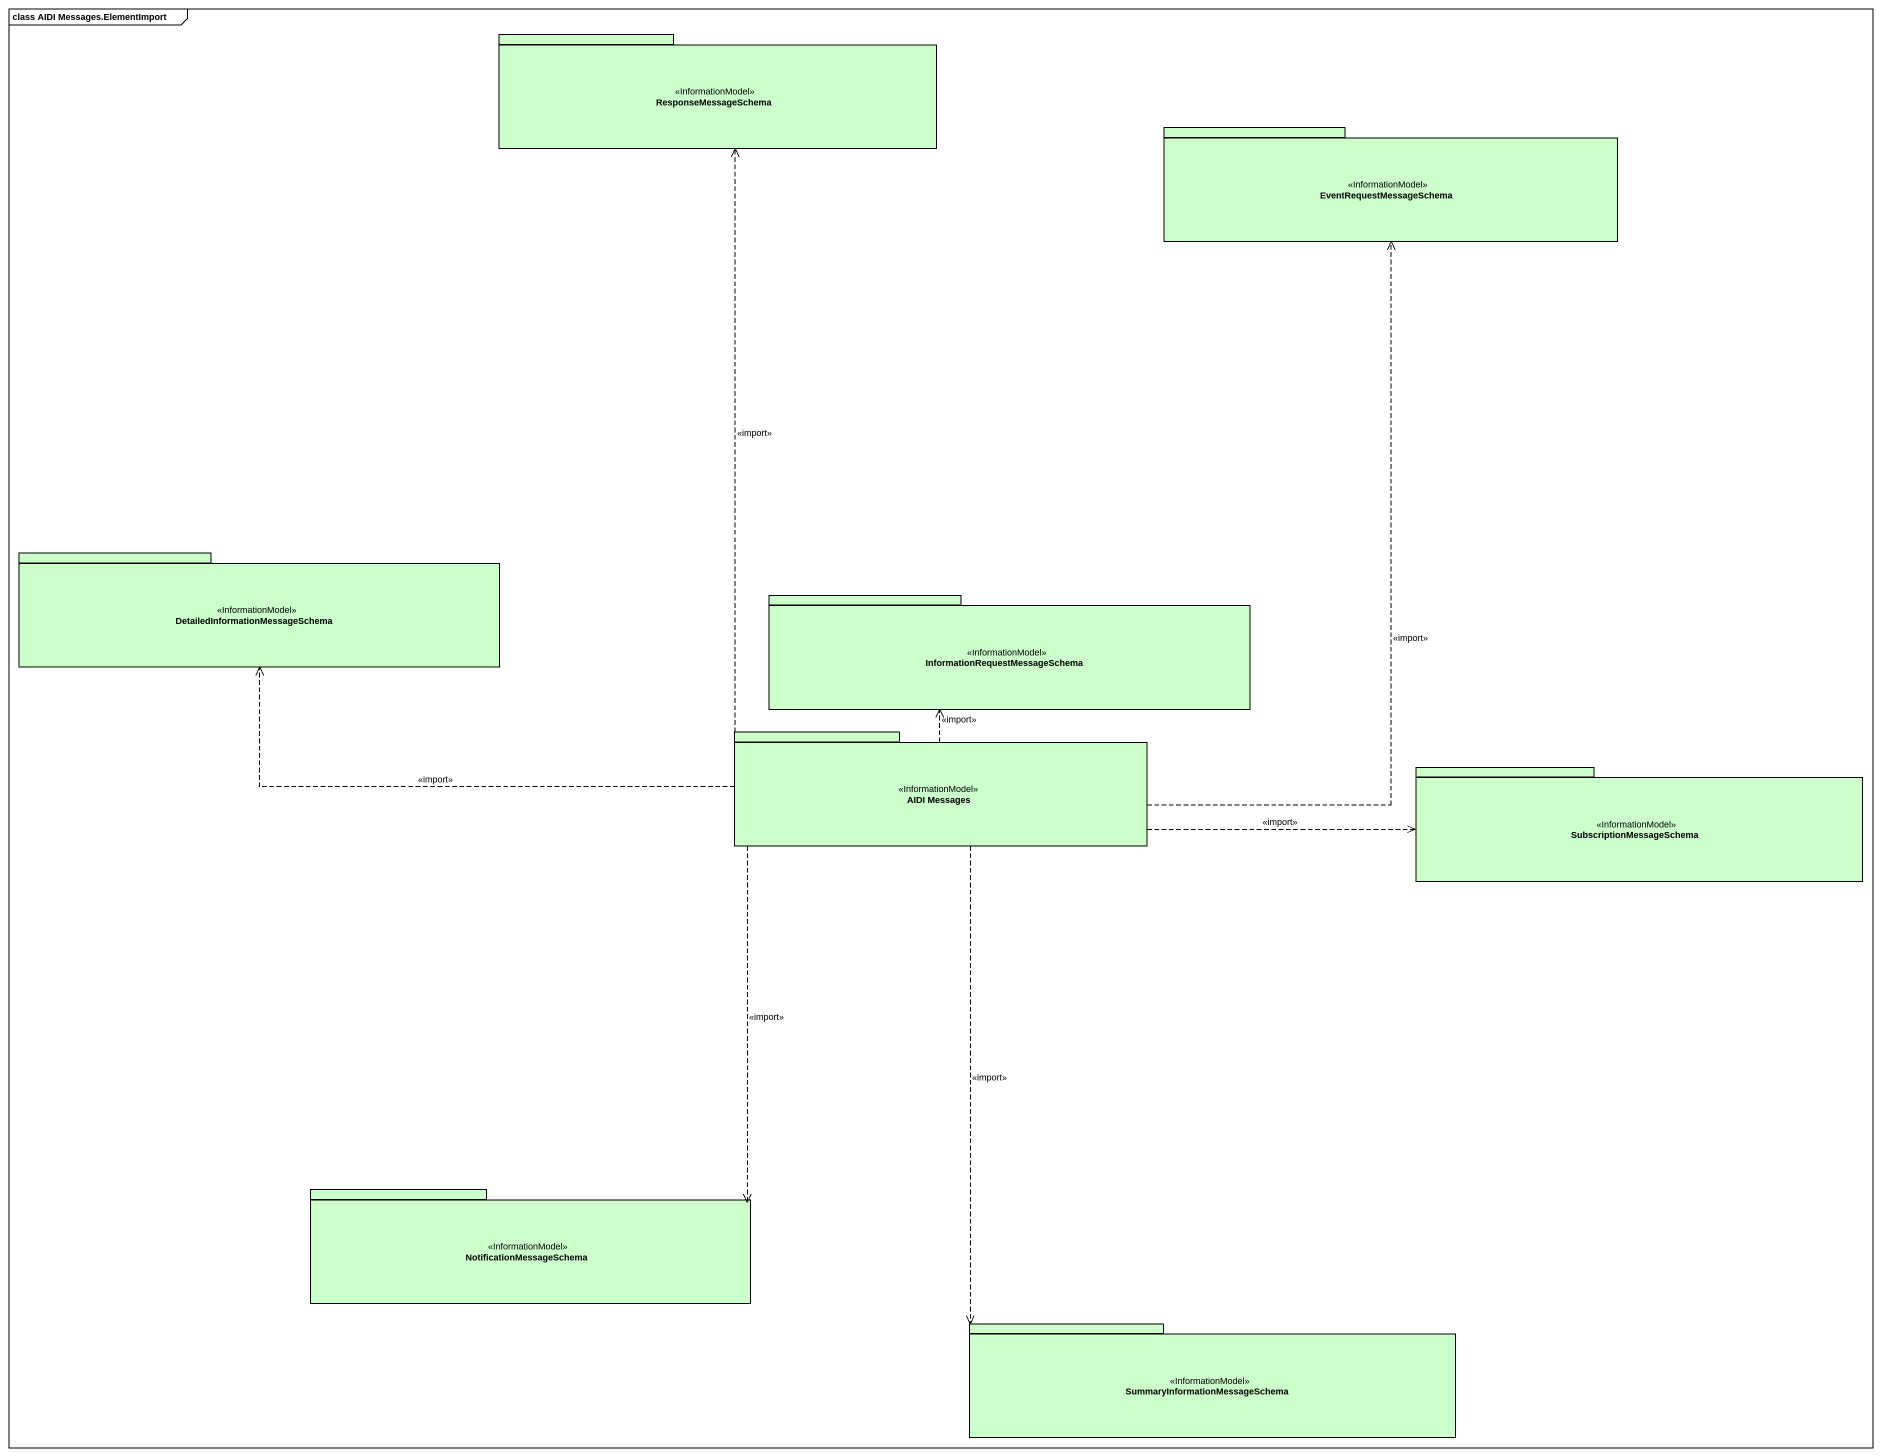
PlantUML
@startuml
mainframe class AIDI Messages.ElementImport
package ResponseMessageSchema <<InformationModel>> #CCFFCC {
}
package EventRequestMessageSchema <<InformationModel>> #CCFFCC {
}
package "DetailedInformationMessageSchema" as DetailedInformationMessageSc <<InformationModel>> #CCFFCC {
}
package "InformationRequestMessageSchema" as InformationRequestMessageSch <<InformationModel>> #CCFFCC {
}
package "AIDI Messages" as AIDI_Messages <<InformationModel>> #CCFFCC {
}
package SubscriptionMessageSchema <<InformationModel>> #CCFFCC {
}
package NotificationMessageSchema <<InformationModel>> #CCFFCC {
}
package "SummaryInformationMessageSchema" as SummaryInformationMessageSch <<InformationModel>> #CCFFCC {
}
AIDI_Messages .up.> ResponseMessageSchema : <<import>>
AIDI_Messages .up.> EventRequestMessageSchema : <<import>>
AIDI_Messages .left.> DetailedInformationMessageSc : <<import>>
AIDI_Messages .up.> InformationRequestMessageSch : <<import>>
AIDI_Messages .right.> SubscriptionMessageSchema : <<import>>
AIDI_Messages ..> NotificationMessageSchema : <<import>>
AIDI_Messages ..> SummaryInformationMessageSch : <<import>>
@enduml
